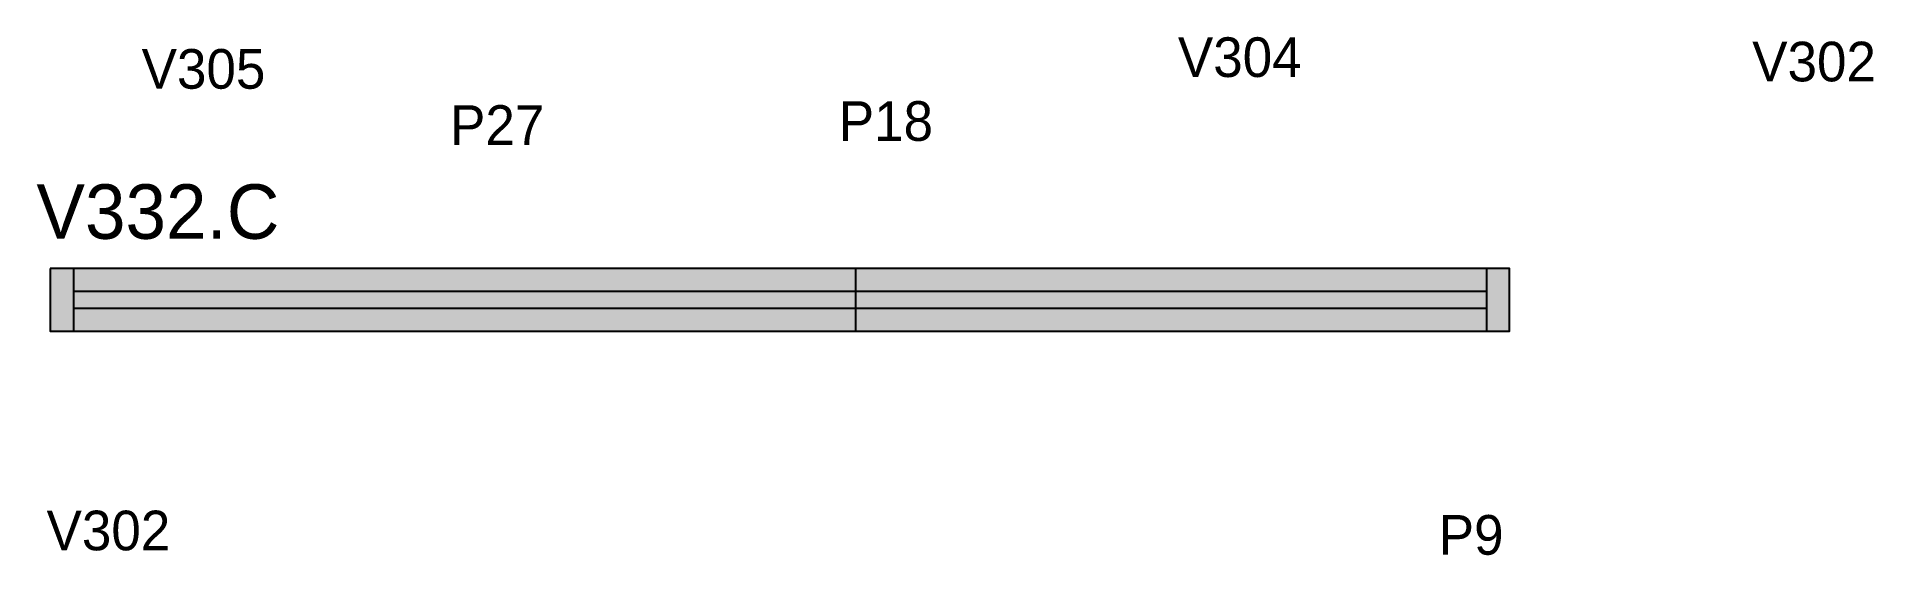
# Model space of a CAD drawing. Header units: metres. Extents: x 4184 to 4740, y -286 to -129.
import ezdxf

# ---------------------------------------------------------------- set-up
doc = ezdxf.new("R2010")
doc.units = ezdxf.units.M
for name, color, linetype in [('5', 7, 'Continuous'), ('NOMENCLATURA', 7, 'Continuous'), ('Painéis', 7, 'Continuous'), ('REAPROVEITAMENTO', 7, 'Continuous'), ('SARR_2.2x7', 7, 'Continuous')]:
    doc.layers.add(name, color=color, linetype=linetype)

msp = doc.modelspace()

# ---------------------------------------------------------------- hatches: boundary and pattern name
at = {"layer": 'REAPROVEITAMENTO'}
h = msp.add_hatch(color=7, dxfattribs=at)
h.dxf.hatch_style = 1
h.paths.add_polyline_path([(4629.93, -218.24), (4629.93, -199.24), (4629.93, -199.24), (4187.93, -199.24), (4187.93, -199.24), (4187.93, -218.24), (4187.93, -218.24), (4629.93, -218.24)])

# ---------------------------------------------------------------- linework, layer by layer
at = {"layer": 'Painéis', "color": 7, "lineweight": 25}
msp.add_line((4431.93, -218.24), (4431.93, -199.24), dxfattribs=at)
msp.add_lwpolyline([(4187.93, -199.24), (4187.93, -218.24), (4629.93, -218.24), (4629.93, -199.24), (4187.93, -199.24)], dxfattribs=at)
at = {"layer": 'SARR_2.2x7', "color": 7, "lineweight": 25}
for p, q in [((4194.93, -199.24), (4194.93, -218.24)), ((4622.93, -199.24), (4622.93, -218.24)), ((4431.93, -206.24), (4194.93, -206.24)), ((4194.93, -211.24), (4431.93, -211.24)), ((4622.93, -206.24), (4431.93, -206.24)), ((4431.93, -211.24), (4622.93, -211.24))]:
    msp.add_line(p, q, dxfattribs=at)

# ---------------------------------------------------------------- texts
at = {"layer": '5', "color": 7, "lineweight": 25}
for s, p in [('V305', (4215.61, -144.82)), ('V304', (4529.48, -141.27)), ('V302', (4703.43, -142.6)), ('P27', (4309.03, -161.82)), ('P18', (4426.77, -160.6)), ('V302', (4186.81, -284.55)), ('P9', (4608.49, -285.88))]:
    msp.add_text(s, height=12, dxfattribs=at).set_placement(p)
at = {"layer": 'NOMENCLATURA', "color": 7, "lineweight": 25}
msp.add_text('V332.C', height=16.5, dxfattribs=at).set_placement((4183.74, -190.26))

doc.saveas('drawing.dxf')
